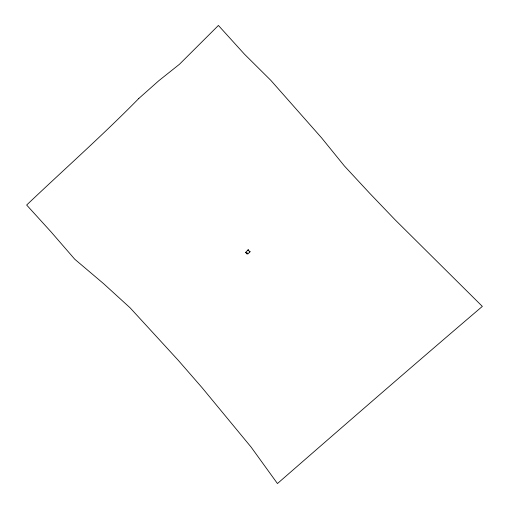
<?xml version="1.0" encoding="UTF-8"?>
<svg xmlns="http://www.w3.org/2000/svg" width="509" height="509" viewBox="0 0 509 509"><rect width="100%" height="100%" fill="white"/><g stroke="black" fill="none" stroke-linecap="round" stroke-linejoin="round"><path stroke-width="0.76" d="M248.379 249.983L248.036 250.002L248.277 250.396M248.074 250.447L247.762 250.536L248.335 249.983M248.131 250.39L248.29 250.568M249.932 251.624L249.9 251.669M249.295 251.611L249.55 251.191M248.647 250.574L248.767 250.371M249.97 251.796L247.889 253.991L247.399 253.183M247.737 250.231L247.838 250.593M245.968 252.407L245.911 252.865L245.548 252.489L248.029 249.976M247.489 253.571L247.011 254.01L246.121 252.629M247.221 253.145L246.878 253.361M249.69 251.828L248.239 250.104M247.234 253.221L247.616 253.221M249.894 251.923L249.925 251.599M138.811 98.472C102.678 135.305 64.013 169.478 26.653 205.032L51.053 231.881L74.766 259.24L103.594 283.666L130.094 307.811L178.105 360.143L202.028 387.623L251.134 447.131L277.443 483.55C345.535 424.245 413.645 364.972 482.347 306.393L395.035 219.748L369.235 192.796L344.402 165.991L321.58 137.856L270.833 80.371L244.46 54.183L218.418 25.45L179.467 64.261L158.833 80.696L138.811 98.472"/></g></svg>
